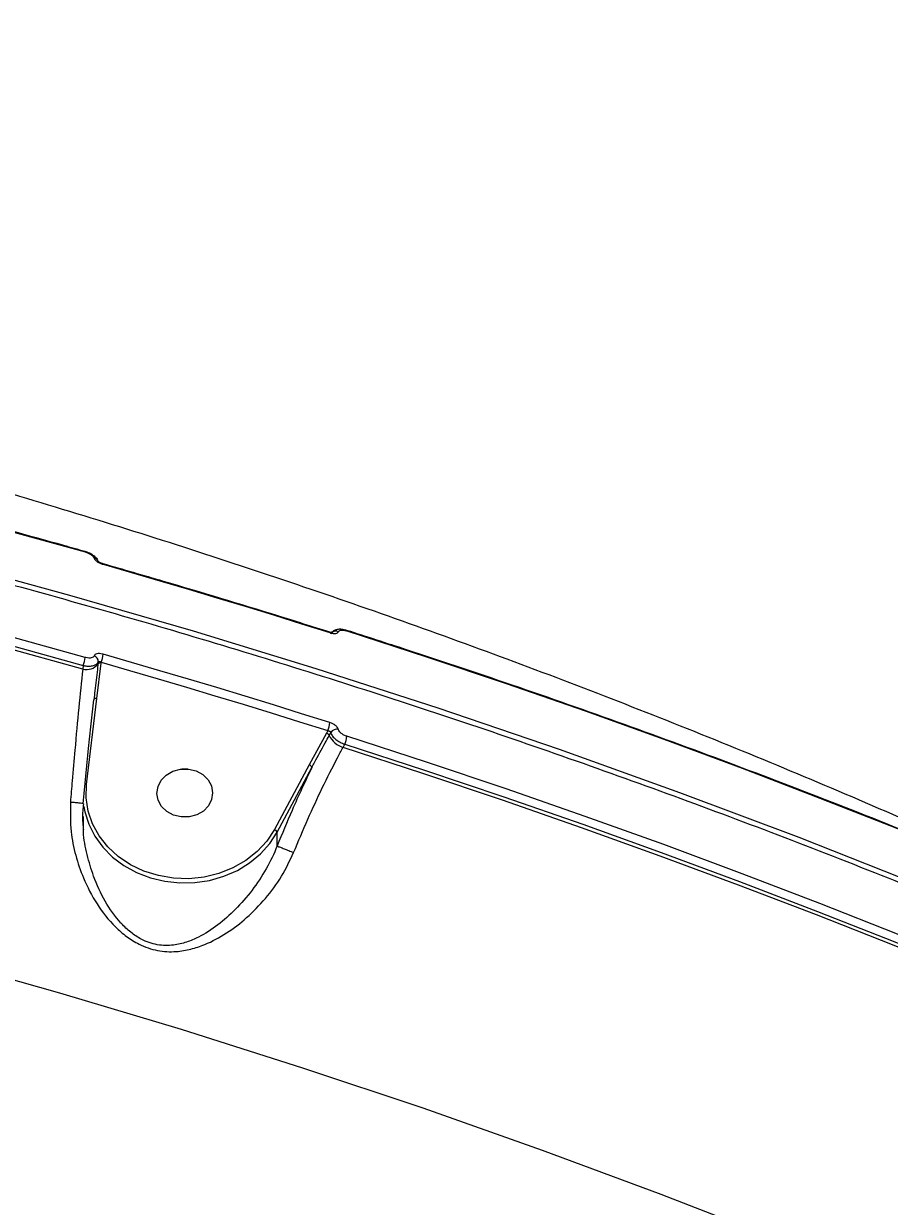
# Model space of a CAD drawing. Header units: millimetres. Extents: x -4335 to 4318, y -3792 to 3101.
# Drawn here: x 800.9 to 940.8, y 440.5 to 631.6 of the extents above; entities that cross this region are included whole.
import ezdxf

# ---------------------------------------------------------------- set-up
doc = ezdxf.new("R2010")
doc.units = ezdxf.units.MM
doc.layers.add('DIKOM_ОБЪЕКТ', color=7, linetype='Continuous')
doc.layers.add('DIKOM_РАЗМЕР_ОБЪЕКТА', color=7, linetype='Continuous')
doc.styles.add('style1', font='arial.ttf', dxfattribs={"width": 0.8})
doc.dimstyles.new('1-50', dxfattribs={"dimtxt": 300, "dimasz": 200, "dimexe": 100, "dimexo": 0, "dimgap": 100, "dimtad": 1, "dimtxsty": 'style1', "dimcen": 200, "dimclrd": 7, "dimclre": 7, "dimclrt": 7, "dimadec": 1, "dimazin": 2, "dimtfac": 1, "dimtmove": 0, "dimatfit": 2, "dimfxl": 0, "dimlwd": 25, "dimlwe": 18, "dimarcsym": 0})

# ---------------------------------------------------------------- blocks, each defined once
blk = doc.blocks.new('*D2')
at = {"layer": 'Defpoints', "color": 0, "transparency": 16777216}
for p in [(2711.72, 601.17), (-2007.01, 181.47), (-2007.01, -2298.93)]:
    blk.add_point(p, dxfattribs=at)
at = {"layer": 'DIKOM_РАЗМЕР_ОБЪЕКТА', "color": 7, "lineweight": 18, "transparency": 16777216}
for p, q in [((2711.72, 601.17), (2711.72, -2398.93)), ((-2007.01, 181.47), (-2007.01, -2398.93))]:
    blk.add_line(p, q, dxfattribs=at)
at = {"layer": 'DIKOM_РАЗМЕР_ОБЪЕКТА', "color": 7, "lineweight": 25, "transparency": 16777216}
blk.add_line((2511.72, -2298.93), (-1807.01, -2298.93), dxfattribs=at)
at = {"layer": 'DIKOM_РАЗМЕР_ОБЪЕКТА', "color": 7, "transparency": 16777216}
for points in [[(-1807.01, -2265.6), (-1807.01, -2332.27), (-2007.01, -2298.93)], [(2511.72, -2265.6), (2511.72, -2332.27), (2711.72, -2298.93)]]:
    blk.add_solid(points, dxfattribs=at)
at = {"layer": 'DIKOM_РАЗМЕР_ОБЪЕКТА', "color": 7, "transparency": 16777216, "insert": (-22.56, -2045.76), "char_height": 300, "attachment_point": 5, "style": 'style1'}
blk.add_mtext('4750', dxfattribs=at)
blk = doc.blocks.new('*D3')
at = {"layer": 'Defpoints', "color": 0, "transparency": 16777216}
for p in [(-2375.87, 1532.76), (1667.44, 1532.76), (-1786.5, -1525.94)]:
    blk.add_point(p, dxfattribs=at)
at = {"layer": 'DIKOM_РАЗМЕР_ОБЪЕКТА', "color": 7, "lineweight": 18, "transparency": 16777216}
for p, q in [((1667.44, 1532.76), (-2475.87, 1532.76)), ((-1786.5, -1525.94), (-2475.87, -1525.94))]:
    blk.add_line(p, q, dxfattribs=at)
at = {"layer": 'DIKOM_РАЗМЕР_ОБЪЕКТА', "color": 7, "lineweight": 25, "transparency": 16777216}
blk.add_line((-2375.87, -1325.94), (-2375.87, 1332.76), dxfattribs=at)
at = {"layer": 'DIKOM_РАЗМЕР_ОБЪЕКТА', "color": 7, "transparency": 16777216}
for points in [[(-2409.21, 1332.76), (-2342.54, 1332.76), (-2375.87, 1532.76)], [(-2409.21, -1325.94), (-2342.54, -1325.94), (-2375.87, -1525.94)]]:
    blk.add_solid(points, dxfattribs=at)
at = {"layer": 'DIKOM_РАЗМЕР_ОБЪЕКТА', "color": 7, "transparency": 16777216, "insert": (-2629.15, -119.32), "char_height": 300, "attachment_point": 5, "rotation": 90, "style": 'style1'}
blk.add_mtext('3050', dxfattribs=at)

msp = doc.modelspace()

# ---------------------------------------------------------------- linework, layer by layer
at = {"layer": 'DIKOM_ОБЪЕКТ', "color": 7, "linetype": 'Continuous', "lineweight": 15}
for p, q in [((810.519, 527.88), (810.448, 527.299)), ((812.727, 522.549), (813.389, 528.278)), ((812.942, 528.466), (812.899, 528.115)), ((813.389, 528.278), (813.404, 528.395)), ((811.018, 508.65), (812.727, 522.549)), ((849.825, 516.956), (847.039, 511.849)), ((850.04, 517.357), (849.825, 516.956)), ((850.272, 516.568), (850.52, 517.03)), ((852.507, 514.626), (852.786, 515.146)), ((827.417, 511.142), (826.459, 511.142)), ((847.039, 511.849), (841.406, 501.351)), ((841.86, 500.919), (847.492, 511.416)), ((810.556, 501.33), (810.538, 503.485)), ((841.86, 498.717), (841.86, 500.919))]:
    msp.add_line(p, q, dxfattribs=at)
at = {"layer": 'DIKOM_ОБЪЕКТ', "color": 7, "linetype": 'Continuous', "lineweight": 15, "flags": 128}
for points in [[(1056.943, 441.231), (1038.794, 450.473), (1020.463, 459.439), (1001.953, 468.128), (983.272, 476.537), (964.425, 484.663), (945.418, 492.503), (926.256, 500.057), (906.944, 507.32), (887.49, 514.291), (867.899, 520.968), (848.177, 527.349), (828.329, 533.431), (808.363, 539.214), (788.283, 544.695), (768.096, 549.872), (747.808, 554.745), (727.425, 559.311), (706.954, 563.569), (686.4, 567.519), (665.77, 571.157), (645.07, 574.485)], [(704.238, 571.823), (717.704, 569.086), (731.133, 566.216), (744.523, 563.213), (757.872, 560.078), (771.179, 556.811), (784.442, 553.413), (797.66, 549.883), (810.83, 546.223)], [(810.83, 529.182), (797.66, 532.842), (784.442, 536.372), (771.179, 539.771), (757.872, 543.038), (744.523, 546.173), (731.133, 549.176), (717.704, 552.045), (704.238, 554.782)], [(810.448, 527.299), (797.263, 530.965), (784.03, 534.499), (770.752, 537.903), (757.429, 541.174), (744.064, 544.312), (730.658, 547.318), (717.213, 550.19), (703.731, 552.929)], [(704.015, 553.459), (717.47, 550.724), (730.888, 547.857), (744.267, 544.857), (757.605, 541.724), (770.901, 538.46), (784.154, 535.064), (797.36, 531.537), (810.519, 527.88)], [(810.792, 546.342), (810.803, 546.336), (810.822, 546.296), (810.83, 546.223)], [(813.677, 544.357), (813.69, 544.349), (813.709, 544.308), (813.717, 544.234)], [(813.717, 544.234), (818.322, 542.909), (822.921, 541.568), (827.515, 540.211), (832.101, 538.838), (836.682, 537.449), (841.255, 536.044), (845.823, 534.623), (850.383, 533.187)], [(850.342, 533.31), (850.354, 533.303), (850.375, 533.262), (850.383, 533.187)], [(853.091, 533.599), (853.102, 533.592), (853.123, 533.552), (853.132, 533.478)], [(853.132, 533.478), (866.022, 529.29), (878.856, 524.974), (891.633, 520.532), (904.35, 515.964), (917.007, 511.272), (929.601, 506.455), (942.131, 501.514), (954.596, 496.45)], [(850.383, 518.652), (845.823, 520.089), (841.255, 521.509), (836.682, 522.914), (832.101, 524.303), (827.515, 525.676), (822.921, 527.033), (818.322, 528.374), (813.717, 529.699)], [(813.404, 528.395), (818.005, 527.071), (822.601, 525.731), (827.19, 524.375), (831.773, 523.003), (836.349, 521.615), (840.919, 520.212), (845.483, 518.792), (850.04, 517.357)], [(519.313, 524.982), (521.187, 524.876), (541.971, 523.377), (562.72, 521.557), (583.429, 519.416), (604.09, 516.956), (624.697, 514.177), (645.244, 511.079), (665.724, 507.664), (686.13, 503.934), (706.455, 499.888), (726.695, 495.529), (746.841, 490.858), (766.887, 485.876), (786.828, 480.585), (806.657, 474.987), (826.366, 469.083), (845.952, 462.875), (865.406, 456.366), (884.723, 449.556), (903.896, 442.45), (922.92, 435.048)], [(812.727, 522.549), (812.63, 522.554), (812.537, 522.548), (812.451, 522.533), (812.375, 522.509), (812.314, 522.477), (812.268, 522.438), (812.239, 522.393), (812.231, 522.361)], [(954.595, 479.409), (942.131, 484.473), (929.601, 489.414), (917.007, 494.231), (904.35, 498.924), (891.633, 503.491), (878.856, 507.933), (866.022, 512.249), (853.132, 516.438)], [(954.092, 477.546), (941.613, 482.618), (929.069, 487.567), (916.46, 492.391), (903.788, 497.09), (891.056, 501.664), (878.263, 506.112), (865.413, 510.433), (852.507, 514.626)], [(852.786, 515.146), (865.666, 510.961), (878.489, 506.649), (891.255, 502.211), (903.962, 497.647), (916.609, 492.958), (929.192, 488.145), (941.712, 483.208), (954.166, 478.148)], [(822.602, 508.309), (823.116, 509.325), (823.94, 510.174), (825.007, 510.787), (826.23, 511.116), (827.511, 511.133), (828.745, 510.836), (829.833, 510.251), (830.686, 509.423), (831.236, 508.421), (831.437, 507.326), (831.274, 506.226), (830.76, 505.21), (829.936, 504.361), (828.869, 503.747), (827.645, 503.419), (826.365, 503.402), (825.131, 503.698), (824.043, 504.284), (823.189, 505.111), (822.64, 506.113), (822.438, 507.209), (822.602, 508.309)], [(841.406, 501.351), (840.173, 499.481), (838.62, 497.799), (836.785, 496.346), (834.712, 495.156), (832.451, 494.259), (830.057, 493.677), (827.588, 493.422), (825.103, 493.502), (822.662, 493.915), (820.325, 494.65), (818.147, 495.69), (816.182, 497.009), (814.476, 498.577), (813.072, 500.354), (812.002, 502.298), (811.294, 504.362), (810.963, 506.497), (811.018, 508.65)], [(810.589, 505.086), (810.75, 504.253), (811.394, 502.224), (812.376, 500.298), (813.673, 498.519), (815.258, 496.924), (817.097, 495.548), (819.149, 494.42), (821.37, 493.566), (823.711, 493.004), (826.123, 492.745), (828.552, 492.796), (830.947, 493.156), (833.254, 493.816), (835.425, 494.763), (837.411, 495.975), (839.17, 497.427), (840.664, 499.087), (841.86, 500.919)]]:
    msp.add_lwpolyline(points, dxfattribs=at)
at = {"layer": 'DIKOM_ОБЪЕКТ', "color": 7, "linetype": 'Continuous', "lineweight": 15}
for centre, radius, start, end in [((812.142, 544.423), 0.818, 18.34768, 80.72471), ((851.357, 532.376), 1.039, 67.27094, 120.59223), ((808.956, 530.152), 4.783, 338.4372, 354.5639), ((811.047, 529.588), 2.366, 255.32196, 321.48648), ((806.015, 529.643), 4.837, 338.62267, 354.52935), ((811.978, 528.524), 0.966, 356.58729, 72.16814), ((813.269, 527.82), 0.473, 75.32347, 141.4879), ((846.057, 519.106), 4.35, 336.28896, 354.01251), ((849.591, 516.235), 0.758, 26.02726, 72.03385), ((853.676, 518.23), 3.788, 206.02659, 252.03441), ((851.501, 516.422), 1.154, 77.09966, 148.20915), ((848.818, 516.9), 4.338, 336.15209, 353.88159), ((846.861, 511.209), 0.664, 18.22052, 74.49284), ((810.93, 507.757), 0.898, 84.37708, 97.64811), ((841.229, 500.711), 0.664, 18.20991, 74.50345)]:
    msp.add_arc(centre, radius, start, end, dxfattribs=at)
for points, knots in [([(1113.117, 597.45), (1108.956, 599.267), (1097.746, 604.161), (1079.535, 612.54), (1058.582, 622.669), (1037.63, 633.329), (1016.754, 644.495), (996.03, 656.143), (975.913, 668.016), (956.459, 680.068), (937.707, 692.25), (919.351, 704.76), (901.474, 717.569), (884.15, 730.637), (867.762, 743.678), (852.343, 756.647), (837.906, 769.503), (824.215, 782.455), (811.351, 795.461), (799.382, 808.477), (788.569, 821.215), (778.923, 833.64), (770.429, 845.72), (762.946, 857.653), (756.548, 869.391), (751.281, 880.886), (747.266, 891.885), (744.47, 902.368), (742.916, 912.294), (742.41, 920.644), (742.934, 925.454), (743.136, 927.303)], [0, 0, 0, 0, 0.0206607, 0.0556615, 0.0906894, 0.1256901, 0.1617076, 0.1977544, 0.2337718, 0.2687727, 0.3038004, 0.3388012, 0.3748187, 0.4108654, 0.4468828, 0.4818836, 0.5169114, 0.5519122, 0.5879296, 0.6239764, 0.6599938, 0.6949946, 0.7300223, 0.7650231, 0.8010405, 0.8370873, 0.8731048, 0.9081055, 0.9431332, 0.978134, 1, 1, 1, 1]), ([(742.386, 926.169), (742.172, 924.271), (741.619, 919.366), (742.079, 910.882), (743.614, 900.829), (746.398, 890.32), (750.39, 879.391), (755.575, 868.06), (761.922, 856.37), (769.401, 844.374), (777.978, 832.128), (787.519, 819.82), (797.979, 807.479), (809.279, 795.132), (821.512, 782.661), (834.621, 770.12), (848.552, 757.565), (863.458, 744.87), (879.37, 732.056), (896.279, 719.148), (913.927, 706.344), (932.232, 693.703), (951.109, 681.286), (970.503, 669.131), (990.394, 657.267), (1010.737, 645.705), (1031.466, 634.481), (1052.484, 623.643), (1073.693, 613.252), (1093.65, 603.948), (1106.535, 598.303), (1112.286, 595.784)], [0, 0, 0, 0, 0.0224392, 0.0579564, 0.0934168, 0.1287658, 0.1641148, 0.1995752, 0.2350924, 0.2706095, 0.30607, 0.341419, 0.3754651, 0.4096109, 0.4438072, 0.4780035, 0.5121493, 0.5461954, 0.5815445, 0.617005, 0.6525223, 0.6880394, 0.7235, 0.758849, 0.7941982, 0.8296586, 0.8651759, 0.9006932, 0.9361536, 0.9715027, 1, 1, 1, 1]), ([(755.468, 846.135), (755.874, 843.655), (756.785, 838.092), (759.488, 828.966), (763.324, 818.894), (768.254, 808.479), (774.253, 797.747), (781.299, 786.718), (789.357, 775.432), (798.387, 763.941), (808.35, 752.298), (819.227, 740.53), (831.019, 728.655), (843.69, 716.694), (857.187, 704.689), (871.444, 692.696), (886.395, 680.771), (902.013, 668.939), (918.286, 657.224), (935.175, 645.641), (952.609, 634.232), (970.505, 623.052), (988.78, 612.147), (1006.006, 602.348), (1022.046, 593.58), (1031.928, 588.425), (1036.869, 585.847)], [0, 0, 0, 0, 0.0344335, 0.0772389, 0.1199759, 0.1625789, 0.2052118, 0.2479784, 0.2908135, 0.3336488, 0.3764159, 0.4190491, 0.461751, 0.5045867, 0.5474907, 0.5903952, 0.6332317, 0.675934, 0.7187414, 0.7616825, 0.8046921, 0.8477021, 0.8906441, 0.933452, 0.966726, 1, 1, 1, 1]), ([(510.717, 605.991), (512.714, 605.872), (521.182, 605.346), (536.112, 604.29), (555.489, 602.615), (574.833, 600.652), (594.14, 598.397), (613.404, 595.852), (632.62, 593.018), (651.782, 589.894), (670.886, 586.482), (689.925, 582.783), (708.895, 578.797), (727.791, 574.526), (746.607, 569.971), (765.338, 565.132), (783.979, 560.011), (802.525, 554.61), (820.97, 548.929), (839.309, 542.971), (857.537, 536.736), (875.65, 530.227), (893.641, 523.445), (911.506, 516.392), (929.241, 509.071), (946.836, 501.475), (959.7, 495.711), (966.688, 492.463), (967.895, 491.902)], [0.04003202, 0.04003202, 0.04003202, 0.04003202, 0.05211946, 0.09131879, 0.13051766, 0.16971559, 0.20891229, 0.2481073, 0.28730022, 0.3264906, 0.36567804, 0.40486207, 0.44404221, 0.48321795, 0.52238889, 0.56155433, 0.60071391, 0.63986696, 0.67901289, 0.71815118, 0.75728124, 0.79640225, 0.83551375, 0.87461491, 0.91370511, 0.95278369, 0.99184968, 1, 1, 1, 1]), ([(514.523, 587.303), (517.69, 587.121), (527.357, 586.534), (543.511, 585.383), (562.969, 583.723), (582.393, 581.791), (601.778, 579.587), (621.12, 577.112), (640.413, 574.366), (659.652, 571.352), (678.833, 568.068), (697.95, 564.516), (716.998, 560.697), (735.972, 556.612), (754.868, 552.263), (773.68, 547.649), (792.404, 542.772), (811.034, 537.635), (829.566, 532.237), (847.994, 526.58), (866.315, 520.667), (884.523, 514.498), (902.614, 508.074), (920.583, 501.399), (938.424, 494.473), (956.135, 487.298), (973.709, 479.876), (991.142, 472.209), (1008.43, 464.3), (1025.566, 456.146), (1041.727, 448.179), (1052.11, 442.835), (1056.89, 440.375)], [0.12101449, 0.12101449, 0.12101449, 0.12101449, 0.13560495, 0.16556342, 0.19552192, 0.2254804, 0.25543885, 0.28539735, 0.31535584, 0.3453143, 0.37527277, 0.40523119, 0.43518963, 0.46514814, 0.49510656, 0.52506498, 0.5550234, 0.58498179, 0.61494022, 0.64489863, 0.67485696, 0.70481531, 0.73477364, 0.76473194, 0.79469022, 0.82464852, 0.85460681, 0.88456501, 0.91452325, 0.94448142, 0.97443952, 1, 1, 1, 1]), ([(704.21, 571.94), (707.552, 571.27), (717.242, 569.329), (733.226, 565.912), (752.131, 561.602), (770.952, 557.026), (789.357, 552.271), (802.617, 548.651), (809.639, 546.668), (810.792, 546.342)], [0, 0, 0, 0, 0.0930112, 0.2696897, 0.4463698, 0.6230493, 0.799729, 0.9671106, 1, 1, 1, 1]), ([(810.791, 546.337), (810.832, 546.327), (811.152, 546.247), (811.756, 545.975), (812.406, 545.511), (812.824, 545.016), (812.91, 544.65), (812.944, 544.506)], [0, 0, 0, 0, 0.0403151, 0.3152879, 0.6043, 0.8448512, 1, 1, 1, 1]), ([(810.83, 546.223), (810.996, 546.168), (811.328, 546.058), (811.771, 545.809), (812.103, 545.533), (812.237, 545.337), (812.27, 545.241), (812.274, 545.231)], [0, 0, 0, 0, 0.2457964, 0.4918152, 0.7343302, 0.971583, 1, 1, 1, 1]), ([(812.274, 545.231), (812.277, 545.221), (812.31, 545.125), (812.443, 544.928), (812.775, 544.651), (813.218, 544.4), (813.551, 544.289), (813.717, 544.234)], [0, 0, 0, 0, 0.0278487, 0.265062, 0.5077074, 0.7539654, 1, 1, 1, 1]), ([(812.876, 544.782), (812.877, 544.781), (812.878, 544.779), (812.933, 544.723), (813.047, 544.636), (813.228, 544.53), (813.453, 544.426), (813.608, 544.381), (813.678, 544.36)], [0, 0, 0, 0, 0.1020977, 0.2543226, 0.4025701, 0.6023584, 0.8201791, 1, 1, 1, 1]), ([(813.678, 544.356), (816.933, 543.418), (826.371, 540.697), (838.591, 537.008), (847.529, 534.195), (850.342, 533.31)], [0, 0, 0, 0, 0.2651043, 0.7686784, 1, 1, 1, 1]), ([(850.341, 533.315), (850.398, 533.297), (850.528, 533.254), (850.7, 533.23), (850.814, 533.224), (850.857, 533.233), (850.847, 533.23), (850.846, 533.229)], [0, 0, 0, 0, 0.2208743, 0.509077, 0.7639634, 0.9792621, 1, 1, 1, 1]), ([(850.383, 533.187), (850.411, 533.178), (850.597, 533.121), (850.938, 533.053), (851.339, 533.054), (851.642, 533.144), (851.72, 533.271), (851.759, 533.335)], [0, 0, 0, 0, 0.0426034, 0.2824191, 0.5216214, 0.7607559, 1, 1, 1, 1]), ([(850.577, 533.009), (850.634, 533.117), (850.769, 533.369), (851.16, 533.619), (851.664, 533.777), (852.309, 533.8), (852.815, 533.669), (853.089, 533.599)], [0, 0, 0, 0, 0.1290454, 0.3018038, 0.485406, 0.7210392, 1, 1, 1, 1]), ([(851.759, 533.335), (851.798, 533.398), (851.876, 533.525), (852.178, 533.614), (852.578, 533.613), (852.919, 533.544), (853.104, 533.487), (853.132, 533.478)], [0, 0, 0, 0, 0.2394062, 0.4786614, 0.7179414, 0.9577213, 1, 1, 1, 1]), ([(853.091, 533.599), (856.306, 532.564), (865.629, 529.563), (880.976, 524.4), (899.087, 518.028), (917.076, 511.4), (934.626, 504.642), (947.087, 499.642), (953.605, 496.96), (954.547, 496.573)], [0, 0, 0, 0, 0.0934426, 0.2709385, 0.4484358, 0.6259332, 0.8034301, 0.9715852, 1, 1, 1, 1]), ([(813.717, 529.699), (813.679, 529.71), (813.48, 529.764), (813.124, 529.816), (812.714, 529.786), (812.402, 529.664), (812.316, 529.517), (812.274, 529.443)], [0, 0, 0, 0, 0.0557929, 0.296801, 0.5326707, 0.7662887, 1, 1, 1, 1]), ([(810.519, 527.88), (810.581, 527.868), (810.916, 527.803), (811.516, 527.761), (812.204, 527.858), (812.727, 528.092), (812.87, 528.341), (812.942, 528.466)], [0, 0, 0, 0, 0.054769, 0.2944233, 0.5301531, 0.7647153, 1, 1, 1, 1]), ([(812.274, 529.443), (812.231, 529.369), (812.145, 529.221), (811.832, 529.098), (811.422, 529.067), (811.066, 529.118), (810.867, 529.172), (810.83, 529.182)], [0, 0, 0, 0, 0.2340712, 0.4679586, 0.7039577, 0.9448542, 1, 1, 1, 1]), ([(812.899, 528.115), (812.864, 527.827), (812.689, 526.391), (812.48, 524.468), (812.286, 522.825), (812.23, 522.345)], [0, 0, 0, 0, 0.1504238, 0.7521393, 1, 1, 1, 1]), ([(812.942, 528.466), (812.956, 528.489), (812.985, 528.535), (813.088, 528.543), (813.218, 528.506), (813.329, 528.446), (813.392, 528.403), (813.404, 528.395)], [0, 0, 0, 0, 0.2178075, 0.4436108, 0.6836323, 0.9397216, 1, 1, 1, 1]), ([(810.448, 527.299), (810.232, 525.248), (809.794, 521.087), (809.218, 514.916), (808.769, 509.757), (808.54, 506.93), (808.447, 505.777)], [0, 0, 0, 0, 0.3072602, 0.6233193, 0.846354, 1, 1, 1, 1]), ([(810.521, 505.543), (810.659, 507.031), (810.936, 510.022), (811.367, 514.339), (811.799, 518.476), (812.086, 521.052), (812.23, 522.345)], [0, 0, 0, 0, 0.2595438, 0.5218374, 0.759878, 1, 1, 1, 1]), ([(851.759, 517.547), (851.755, 517.563), (851.724, 517.675), (851.595, 517.899), (851.28, 518.203), (850.86, 518.475), (850.542, 518.593), (850.383, 518.652)], [0, 0, 0, 0, 0.0385957, 0.2780974, 0.5183318, 0.7592298, 1, 1, 1, 1]), ([(847.492, 511.416), (847.633, 511.682), (848.338, 513.009), (849.279, 514.722), (850.057, 516.169), (850.272, 516.568)], [0, 0, 0, 0, 0.1533113, 0.7665726, 1, 1, 1, 1]), ([(850.04, 517.357), (850.097, 517.344), (850.209, 517.319), (850.358, 517.244), (850.467, 517.15), (850.51, 517.075), (850.519, 517.036), (850.52, 517.03)], [0, 0, 0, 0, 0.2442276, 0.4858533, 0.7246297, 0.9618054, 1, 1, 1, 1]), ([(850.52, 517.03), (850.527, 517.004), (850.579, 516.82), (850.794, 516.447), (851.314, 515.933), (852.005, 515.465), (852.526, 515.252), (852.786, 515.146)], [0, 0, 0, 0, 0.0388111, 0.2783807, 0.5186366, 0.75943, 1, 1, 1, 1]), ([(853.132, 516.438), (852.973, 516.497), (852.656, 516.617), (852.237, 516.89), (851.922, 517.194), (851.794, 517.419), (851.763, 517.532), (851.759, 517.547)], [0, 0, 0, 0, 0.2406665, 0.4814269, 0.7216258, 0.9612305, 1, 1, 1, 1]), ([(844.526, 497.639), (845.285, 499.455), (846.774, 503.019), (849.17, 508.166), (851.088, 511.989), (852.209, 514.072), (852.507, 514.626)], [0, 0, 0, 0, 0.3028921, 0.5944611, 0.8920277, 1, 1, 1, 1]), ([(847.492, 511.416), (846.95, 510.289), (845.862, 508.024), (843.954, 503.794), (842.655, 500.646), (841.86, 498.717)], [0, 0, 0, 0, 0.2774667, 0.5573001, 1, 1, 1, 1]), ([(808.447, 505.777), (808.423, 504.185), (808.381, 501.286), (809.228, 497.18), (810.569, 493.229), (812.612, 489.267), (815.076, 486.132), (817.481, 484.043), (819.738, 482.629), (822.515, 481.677), (825.39, 481.548), (827.93, 481.985), (830.684, 482.918), (833.741, 484.558), (837.016, 487.078), (840.014, 490.153), (842.648, 493.677), (843.911, 496.342), (844.526, 497.639)], [0, 0, 0, 0, 0.0785499, 0.1430591, 0.2076028, 0.2872154, 0.36655, 0.405753, 0.4448519, 0.4974444, 0.5496911, 0.5922701, 0.6349376, 0.7072964, 0.77973, 0.8544841, 0.929141, 1, 1, 1, 1]), ([(810.521, 505.541), (810.508, 505.547), (810.482, 505.561), (810.092, 505.611), (809.49, 505.677), (808.936, 505.731), (808.58, 505.764), (808.493, 505.772), (808.447, 505.777)], [0, 0, 0, 0, 0.231605, 0.4632105, 0.6948336, 0.9264818, 0.9610247, 1, 1, 1, 1]), ([(810.542, 505.542), (810.502, 505.151), (810.376, 503.908), (810.393, 502.486), (810.521, 501.479), (810.542, 501.317)], [0, 0, 0, 0, 0.2781297, 0.8834151, 1, 1, 1, 1]), ([(841.861, 498.714), (841.86, 498.714), (841.347, 497.442), (840.141, 494.919), (837.83, 491.46), (835.196, 488.424), (832.308, 485.864), (829.654, 484.15), (827.223, 483.119), (825.024, 482.587), (822.491, 482.596), (820.066, 483.445), (818.144, 484.736), (817.122, 485.701), (815.641, 487.305), (813.93, 489.765), (812.191, 493.524), (811.122, 497.318), (810.56, 499.851), (810.557, 501.219), (810.556, 501.33)], [0, 0, 0, 0, 0.0000348, 0.0781128, 0.1598439, 0.2438992, 0.322307, 0.4024325, 0.4468641, 0.4922734, 0.54517, 0.5976851, 0.6360889, 0.6762131, 0.678265, 0.7626659, 0.8505709, 0.9215004, 0.993647, 1, 1, 1, 1]), ([(841.86, 498.717), (841.86, 498.716), (841.86, 498.715), (841.86, 498.714), (841.861, 498.714)], [0, 0, 0, 0, 0.6898402, 1, 1, 1, 1]), ([(841.861, 498.714), (841.941, 498.682), (842.103, 498.618), (842.642, 498.401), (843.329, 498.124), (843.948, 497.873), (844.346, 497.712), (844.484, 497.656), (844.526, 497.639)], [0, 0, 0, 0, 0.2205003, 0.4409706, 0.6614581, 0.8819485, 0.9635631, 1, 1, 1, 1])]:
    msp.add_open_spline(points, degree=3, knots=knots, dxfattribs=at)

# ---------------------------------------------------------------- dimensions: what is measured, and where the dimension line sits
at = {"layer": 'DIKOM_РАЗМЕР_ОБЪЕКТА'}
dim = msp.add_linear_dim(base=(-2375.873, 1532.764), p1=(-1786.496, -1525.942), p2=(1667.44, 1532.764), angle=90, text='3050', dimstyle='1-50', dxfattribs=at)
dim.commit()
dim.dimension.update_dxf_attribs({"geometry": '*D3', "text_midpoint": (-2375.873, -119.318), "dimtype": 160})
dim = msp.add_linear_dim(base=(-2007.007, -2298.934), p1=(2711.721, 601.173), p2=(-2007.007, 181.474), text='4750', dimstyle='1-50', dxfattribs=at)
dim.commit()
dim.dimension.update_dxf_attribs({"geometry": '*D2', "text_midpoint": (-22.564, -2298.934), "dimtype": 160})

doc.saveas('drawing.dxf')
